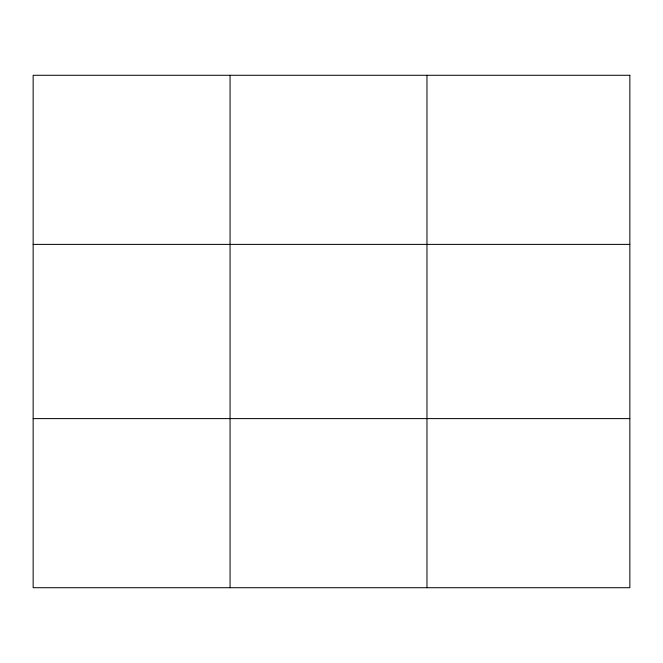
<?xml version="1.0" encoding="UTF-8"?>
<svg xmlns="http://www.w3.org/2000/svg" width="663" height="663" viewBox="0 0 663 663"><rect width="100%" height="100%" fill="white"/><g stroke="black" fill="none" stroke-linecap="round" stroke-linejoin="round"><path stroke-width="0.99" d="M230.061 75.284L230.061 587.716M426.972 75.284L426.972 587.716M33.15 244.39L629.85 244.39M33.15 418.61L629.85 418.61M629.85 75.284L629.85 587.716L33.15 587.716L33.15 75.284L629.85 75.284"/></g></svg>
